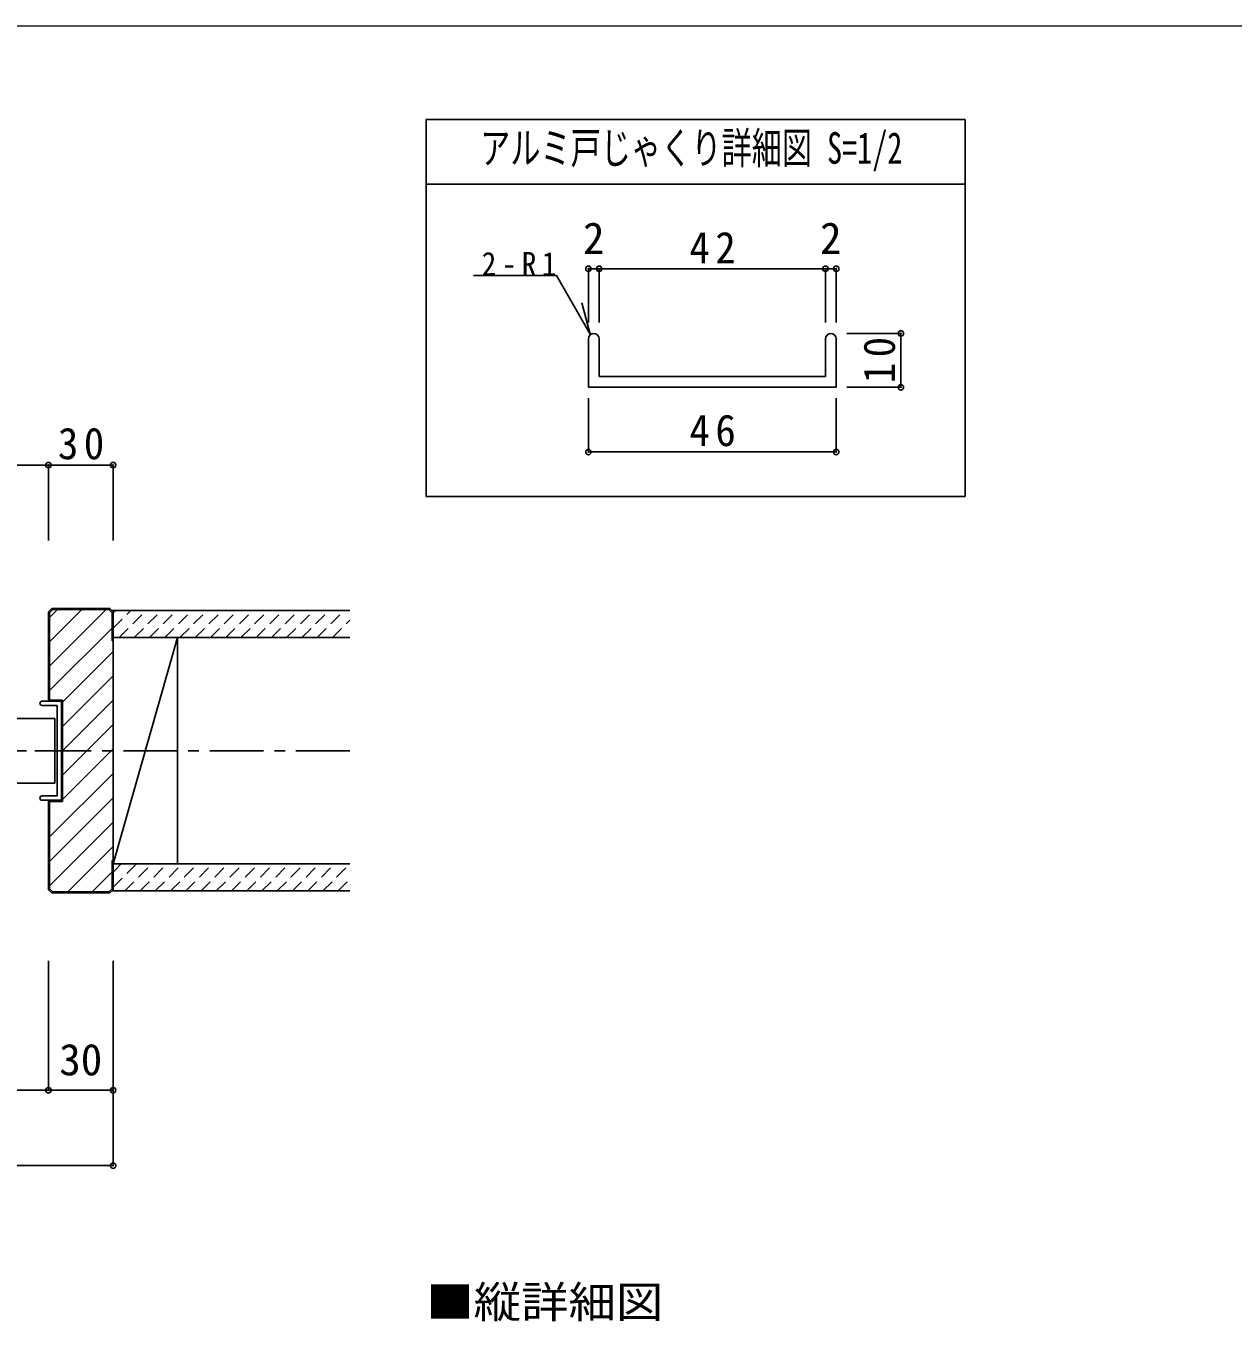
# Model space of a CAD drawing. Units: millimetres on the paper, with parts at other scales. Extents: x -197 to 362, y -138 to 137.
# Drawn here: x -29.7 to 82.3, y 16.6 to 137 of the extents above; entities that cross this region are included whole.
import ezdxf
from ezdxf.enums import TextEntityAlignment as Align

# ---------------------------------------------------------------- set-up
doc = ezdxf.new("R2010")
doc.units = ezdxf.units.MM
doc.header["$PDMODE"] = 32
doc.header["$PDSIZE"] = 0.5
doc.linetypes.add('CHAIN1', pattern=[8, 5, -1, 1, -1])
doc.linetypes.add('DASHED1', pattern=[1.8, 1.2, -0.6])
for name, color, linetype in [('0-1_通り芯', 4, 'CHAIN1'), ('0-2_柱', 3, 'Continuous'), ('0-3_仕上げ', 2, 'Continuous'), ('0-4_枠', 3, 'Continuous'), ('0-6_扉', 2, 'Continuous'), ('0-7_金物', 7, 'Continuous'), ('0-A_文字', 7, 'Continuous'), ('0-B_寸法', 7, 'Continuous'), ('0-C_ハッチ', 4, 'DASHED1'), ('1-7_金物', 7, 'Continuous'), ('1-A_文字', 7, 'Continuous'), ('1-B_寸法', 7, 'Continuous')]:
    doc.layers.add(name, color=color, linetype=linetype)
doc.layers.add('F-0_補助線', color=7, linetype='Continuous', lineweight=18)
doc.styles.add('ＭＳ ゴシック', font='')
doc.styles.get('ＭＳ ゴシック').set_extended_font_data('MS Gothic')

msp = doc.modelspace()

# ---------------------------------------------------------------- linework, layer by layer
at = {"layer": '0-1_通り芯'}
for p, q in [((0.331, 69.75), (-188.667, 69.75)), ((-162.898, 69.75), (-25.438, 69.75))]:
    msp.add_line(p, q, dxfattribs=at)
at = {"layer": '0-2_柱', "color": 7}
msp.add_line((-15.662, 80.25), (-21.638, 59.25), dxfattribs=at)
at = {"layer": '0-2_柱'}
for p, q in [((-21.638, 59.25), (-21.638, 80.25)), ((-15.662, 80.25), (-15.662, 59.25))]:
    msp.add_line(p, q, dxfattribs=at)
at = {"layer": '0-3_仕上げ'}
for p, q in [((0.331, 82.75), (-21.738, 82.75)), ((0.331, 80.25), (-21.638, 80.25)), ((0.331, 59.25), (-21.638, 59.25)), ((0.331, 56.75), (-21.738, 56.75))]:
    msp.add_line(p, q, dxfattribs=at)
at = {"layer": '0-4_枠'}
for p, q in [((-27.638, 82.65), (-27.338, 82.95)), ((-27.638, 82.65), (-27.638, 74.35)), ((-27.538, 82.55), (-27.238, 82.85)), ((-27.538, 82.55), (-27.538, 74.45)), ((-21.738, 82.55), (-21.738, 79.95)), ((-21.638, 82.65), (-21.638, 56.85)), ((-21.738, 79.95), (-21.638, 79.95)), ((-26.438, 74.35), (-27.638, 74.35)), ((-26.338, 74.45), (-27.538, 74.45)), ((-26.438, 65.15), (-26.438, 74.35)), ((-26.338, 65.05), (-26.338, 74.45)), ((-27.638, 56.85), (-27.638, 65.15)), ((-26.438, 65.15), (-27.638, 65.15)), ((-27.538, 56.95), (-27.538, 65.05)), ((-26.338, 65.05), (-27.538, 65.05)), ((-21.738, 59.55), (-21.638, 59.55)), ((-27.338, 56.55), (-27.638, 56.85)), ((-21.938, 56.55), (-21.638, 56.85)), ((-21.938, 56.55), (-27.338, 56.55))]:
    msp.add_line(p, q, dxfattribs=at)
for points in [[(-21.638, 82.65), (-21.938, 82.95), (-27.338, 82.95)], [(-21.738, 82.55), (-22.038, 82.85), (-27.238, 82.85)], [(-22.038, 56.65), (-21.738, 56.95), (-21.738, 59.55)], [(-22.038, 56.65), (-27.238, 56.65), (-27.538, 56.95)]]:
    msp.add_lwpolyline(points, dxfattribs=at)
at = {"layer": '0-6_扉', "color": 6}
for p, q in [((-27.038, 72.75), (-60.103, 72.75)), ((-27.038, 72.75), (-27.038, 66.75)), ((-27.038, 66.75), (-60.103, 66.75))]:
    msp.add_line(p, q, dxfattribs=at)
at = {"layer": '0-7_金物'}
for p, q in [((-26.438, 74.35), (-28.238, 74.35)), ((-26.838, 73.95), (-28.238, 73.95)), ((-26.838, 65.55), (-26.838, 73.95)), ((-26.438, 65.15), (-26.438, 74.35)), ((-26.838, 65.55), (-28.238, 65.55)), ((-26.438, 65.15), (-28.238, 65.15))]:
    msp.add_line(p, q, dxfattribs=at)
for centre in [(-28.238, 74.15), (-28.238, 65.35)]:
    msp.add_arc(centre, 0.2, 90, 270, dxfattribs=at)
at = {"layer": '0-B_寸法', "color": 4}
for p, q in [((-91.168, 96.25), (-27.638, 96.25)), ((-27.638, 96.25), (-21.638, 96.25)), ((-27.638, 96.25), (-27.638, 89.25)), ((-21.638, 96.25), (-21.638, 89.25)), ((-27.638, 50.25), (-27.638, 38.25)), ((-21.638, 50.25), (-21.638, 31.25)), ((-21.638, 38.25), (-166.698, 38.25)), ((-21.638, 31.25), (-166.698, 31.25))]:
    msp.add_line(p, q, dxfattribs=at)
at = {"layer": '0-B_寸法'}
for p in [(-27.638, 96.25), (-21.638, 96.25), (-27.638, 38.25), (-21.638, 38.25), (-21.638, 31.25)]:
    msp.add_point(p, dxfattribs=at)
at = {"layer": '0-C_ハッチ', "linetype": 'Continuous'}
for p, q in [((-26.803, 82.85), (-27.538, 82.115)), ((-24.54, 82.85), (-27.538, 79.852)), ((-22.277, 82.85), (-27.538, 77.589)), ((-21.738, 81.127), (-27.538, 75.326)), ((-21.638, 78.964), (-26.338, 74.264)), ((-21.638, 76.701), (-26.338, 72.001)), ((-21.638, 74.438), (-26.338, 69.738)), ((-21.638, 72.176), (-26.338, 67.476)), ((-21.638, 69.913), (-26.338, 65.213)), ((-21.638, 67.65), (-27.538, 61.75)), ((-21.638, 65.387), (-27.538, 59.487)), ((-21.638, 63.125), (-27.538, 57.225)), ((-21.638, 60.862), (-25.85, 56.65)), ((-21.738, 58.499), (-23.587, 56.65))]:
    msp.add_line(p, q, dxfattribs=at)
at = {"layer": '0-C_ハッチ'}
for p, q in [((-21.638, 82.534), (-21.422, 82.75)), ((-21.638, 81.119), (-20.008, 82.75)), ((-21.093, 80.25), (-18.593, 82.75)), ((-19.679, 80.25), (-17.179, 82.75)), ((-18.265, 80.25), (-15.765, 82.75)), ((-16.851, 80.25), (-14.351, 82.75)), ((-15.437, 80.25), (-12.937, 82.75)), ((-14.022, 80.25), (-11.522, 82.75)), ((-12.608, 80.25), (-10.108, 82.75)), ((-11.194, 80.25), (-8.694, 82.75)), ((-9.78, 80.25), (-7.28, 82.75)), ((-8.366, 80.25), (-5.866, 82.75)), ((-6.951, 80.25), (-4.451, 82.75)), ((-5.537, 80.25), (-3.037, 82.75)), ((-4.123, 80.25), (-1.623, 82.75)), ((-2.709, 80.25), (-0.209, 82.75)), ((-1.294, 80.25), (0.331, 81.875)), ((-21.638, 58.492), (-20.88, 59.25)), ((-21.638, 57.078), (-19.466, 59.25)), ((-20.552, 56.75), (-18.052, 59.25)), ((-19.138, 56.75), (-16.638, 59.25)), ((-17.723, 56.75), (-15.223, 59.25)), ((-16.309, 56.75), (-13.809, 59.25)), ((-14.895, 56.75), (-12.395, 59.25)), ((-13.481, 56.75), (-10.981, 59.25)), ((-12.067, 56.75), (-9.567, 59.25)), ((-10.652, 56.75), (-8.152, 59.25)), ((-9.238, 56.75), (-6.738, 59.25)), ((-7.824, 56.75), (-5.324, 59.25)), ((-6.41, 56.75), (-3.91, 59.25)), ((-4.995, 56.75), (-2.495, 59.25)), ((-3.581, 56.75), (-1.081, 59.25)), ((-2.167, 56.75), (0.333, 59.25)), ((-0.753, 56.75), (0.331, 57.833))]:
    msp.add_line(p, q, dxfattribs=at)
at = {"layer": '1-7_金物'}
for p, q in [((22.468, 103.47), (22.468, 107.97)), ((23.468, 104.47), (23.468, 107.97)), ((45.468, 103.47), (45.468, 107.97)), ((22.468, 103.47), (45.468, 103.47))]:
    msp.add_line(p, q, dxfattribs=at)
msp.add_lwpolyline([(23.468, 104.47), (44.468, 104.47), (44.468, 107.97)], dxfattribs=at)
for centre in [(22.968, 107.97), (44.968, 107.97)]:
    msp.add_arc(centre, 0.5, 0, 180, dxfattribs=at)
at = {"layer": '1-A_文字', "color": 3}
for p, q in [((57.421, 128.333), (7.421, 128.333)), ((7.421, 93.333), (7.421, 128.333)), ((57.421, 93.333), (57.421, 128.333)), ((57.421, 122.333), (7.421, 122.333)), ((57.421, 93.333), (7.421, 93.333))]:
    msp.add_line(p, q, dxfattribs=at)
at = {"layer": '1-A_文字', "color": 4}
for p, q in [((19.494, 113.832), (11.793, 113.832)), ((22.629, 108.401), (19.494, 113.832)), ((22.629, 108.401), (21.853, 111.299))]:
    msp.add_line(p, q, dxfattribs=at)
at = {"layer": '1-B_寸法', "color": 4}
for p, q in [((22.468, 114.47), (23.468, 114.47)), ((22.468, 114.47), (22.468, 109.47)), ((23.468, 114.47), (23.468, 109.47)), ((23.468, 114.47), (44.468, 114.47)), ((44.468, 114.47), (44.468, 109.47)), ((44.468, 114.47), (45.468, 114.47)), ((45.468, 114.47), (45.468, 109.47)), ((51.468, 108.47), (46.468, 108.47)), ((51.468, 108.47), (51.468, 103.47)), ((22.468, 97.47), (22.468, 102.47)), ((45.468, 97.47), (45.468, 102.47)), ((51.468, 103.47), (46.468, 103.47)), ((22.468, 97.47), (45.468, 97.47))]:
    msp.add_line(p, q, dxfattribs=at)
at = {"layer": '1-B_寸法'}
for p in [(22.468, 114.47), (23.468, 114.47), (44.468, 114.47), (45.468, 114.47), (51.468, 108.47), (51.468, 103.47), (22.468, 97.47), (45.468, 97.47)]:
    msp.add_point(p, dxfattribs=at)
at = {"layer": 'F-0_補助線', "color": 3}
msp.add_lwpolyline([(-197.169, 137), (197.831, 137), (197.831, -138), (-197.169, -138)], close=True, dxfattribs=at)

# ---------------------------------------------------------------- texts
at = {"layer": '0-A_文字', "style": 'ＭＳ ゴシック', "width": 1.1}
msp.add_text('■縦詳細図', height=2.933, dxfattribs=at).set_placement((7.421, 16.25), align=Align.BOTTOM_LEFT)
at = {"layer": '0-B_寸法', "style": 'ＭＳ ゴシック'}
msp.add_text('30', height=2.933, dxfattribs=at).set_placement((-26.638, 38.75), align=Align.BOTTOM_LEFT)
at = {"layer": '0-B_寸法', "insert": (-26.763, 96.75), "char_height": 2.933, "attachment_point": 7, "style": 'ＭＳ ゴシック'}
msp.add_mtext('\\T1.27;\\W0.95;30', dxfattribs=at)
at = {"layer": '1-A_文字', "style": 'ＭＳ ゴシック', "width": 0.7}
msp.add_text('アルミ戸じゃくり詳細図 S=1/2', height=2.933, dxfattribs=at).set_placement((12.421, 123.333), align=Align.BOTTOM_LEFT)
at = {"layer": '1-B_寸法', "style": 'ＭＳ ゴシック'}
for p in [(21.968, 114.97), (43.968, 114.97)]:
    msp.add_text('2', height=2.933, dxfattribs=at).set_placement(p, align=Align.BOTTOM_LEFT)
at = {"layer": '1-B_寸法', "attachment_point": 7, "style": 'ＭＳ ゴシック'}
for s, insert, char_height in [('\\T1.27;\\W0.95;42', (31.843, 114.97), 2.933), ('\\T1.38;\\W0.9;2-R1', (12.572, 113.832), 2.199), ('\\T1.27;\\W0.95;46', (31.843, 97.97), 2.933)]:
    msp.add_mtext(s, dxfattribs=dict(at, insert=insert, char_height=char_height))
at = {"layer": '1-B_寸法', "insert": (50.968, 103.845), "char_height": 2.933, "attachment_point": 7, "rotation": 90, "style": 'ＭＳ ゴシック'}
msp.add_mtext('\\T1.27;\\W0.95;10', dxfattribs=at)

doc.saveas('drawing.dxf')
